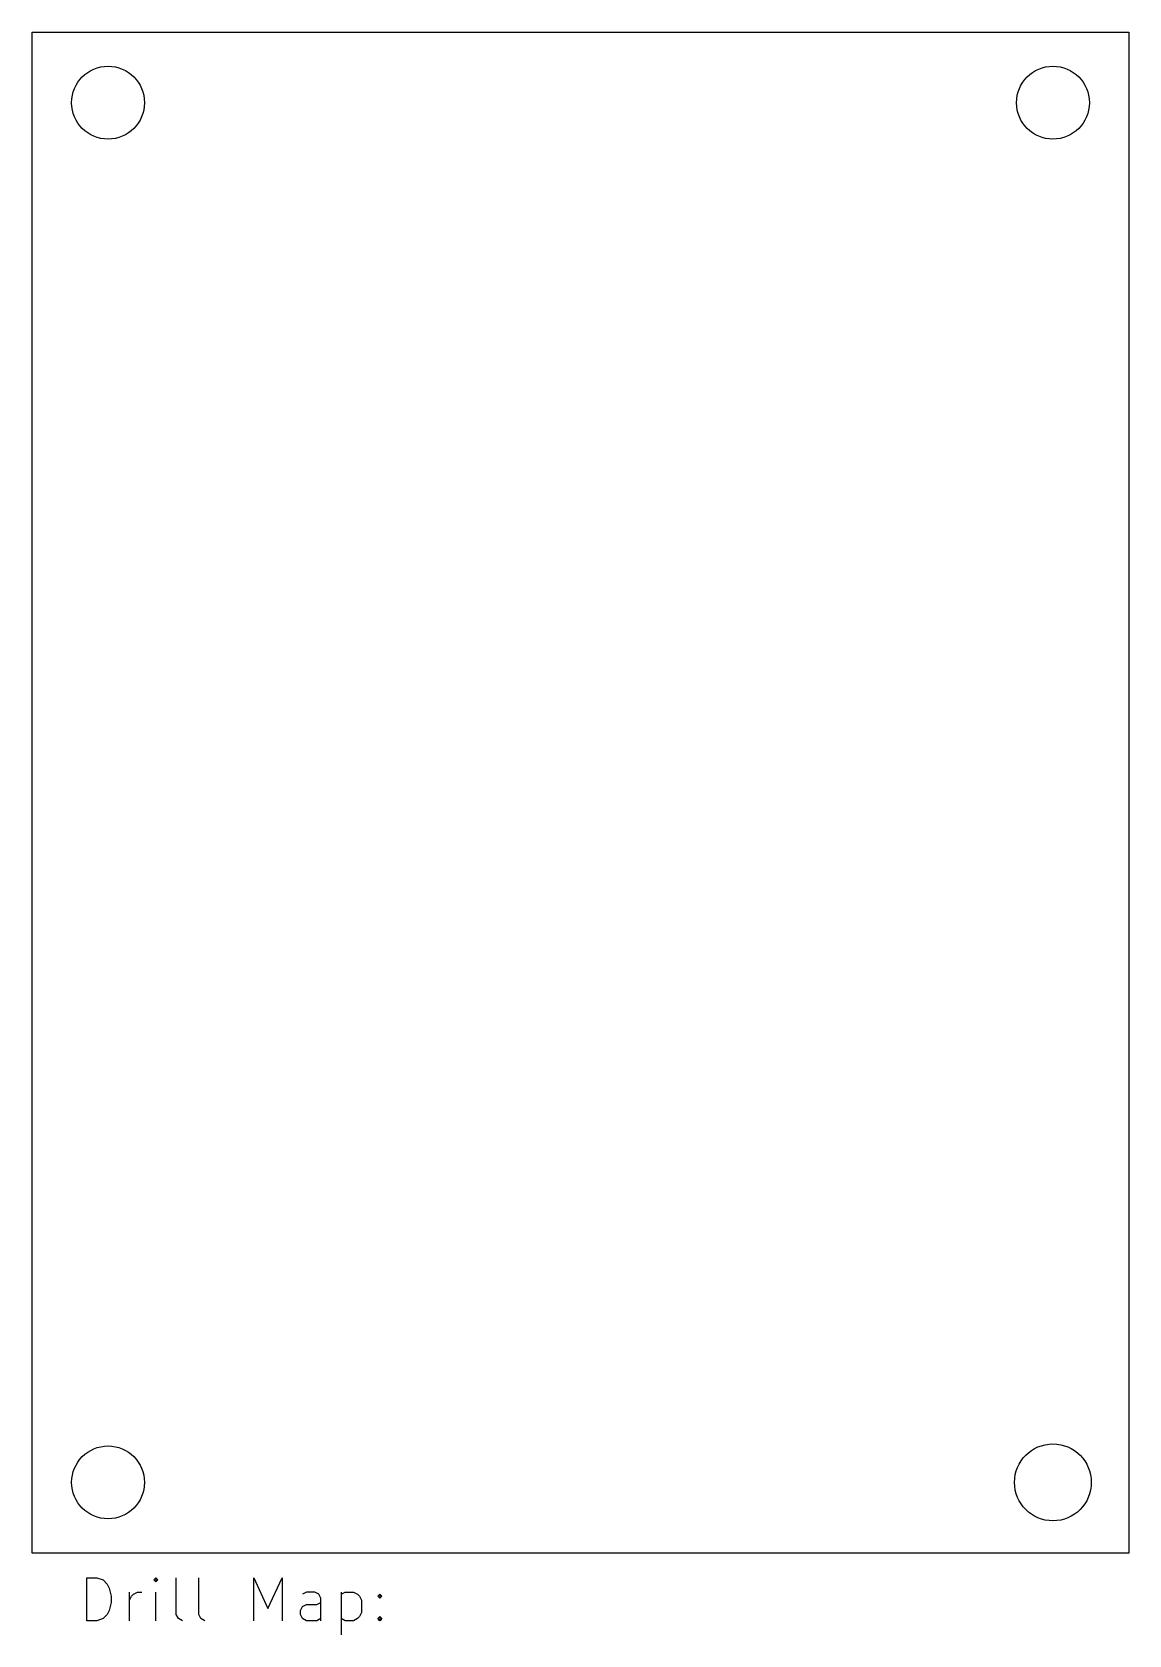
# Model space of a CAD drawing. Extents: x 105.8 to 157.1, y -119.1 to -44.1.
import ezdxf

# ---------------------------------------------------------------- set-up
doc = ezdxf.new("R2010")
doc.units = 0
doc.layers.add('BLACK', color=7, linetype='CONTINUOUS')

msp = doc.modelspace()

# ---------------------------------------------------------------- linework, layer by layer
at = {"layer": 'BLACK', "linetype": 'CONTINUOUS'}
for p, q in [((105.79, -44.132), (157.098, -44.132)), ((105.79, -115.252), (105.79, -44.132)), ((157.098, -44.132), (157.098, -115.252)), ((157.098, -115.252), (105.79, -115.252)), ((108.347768, -118.416838), (108.347768, -116.416838)), ((108.347768, -116.416838), (108.823958, -116.416838)), ((108.823958, -116.416838), (109.109673, -116.512076)), ((109.109673, -116.512076), (109.300149, -116.702552)), ((109.300149, -116.702552), (109.395387, -116.893028)), ((109.395387, -116.893028), (109.490625, -117.27398)), ((111.585863, -116.416838), (111.490625, -116.512076)), ((111.490625, -116.512076), (111.585863, -116.607314)), ((111.681101, -116.512076), (111.585863, -116.416838)), ((111.585863, -116.416838), (111.585863, -116.607314)), ((111.585863, -116.607314), (111.681101, -116.512076)), ((112.538244, -118.131123), (112.538244, -116.416838)), ((113.585863, -118.131123), (113.585863, -116.416838)), ((116.157292, -118.416838), (116.157292, -116.416838)), ((116.157292, -116.416838), (116.823959, -117.845409)), ((116.823959, -117.845409), (117.490625, -116.416838)), ((117.490625, -116.416838), (117.490625, -118.416838)), ((109.490625, -117.559695), (109.395387, -117.940647)), ((109.490625, -117.27398), (109.490625, -117.559695)), ((110.347768, -118.416838), (110.347768, -117.083504)), ((110.347768, -117.464457), (110.443006, -117.27398)), ((110.443006, -117.27398), (110.538244, -117.178742)), ((110.538244, -117.178742), (110.72872, -117.083504)), ((110.72872, -117.083504), (110.919197, -117.083504)), ((111.585863, -118.416838), (111.585863, -117.083504)), ((118.633482, -117.083504), (118.443006, -117.178742)), ((118.443006, -117.750171), (118.633482, -117.654933)), ((119.014435, -117.083504), (118.633482, -117.083504)), ((118.633482, -117.654933), (119.109673, -117.654933)), ((119.204911, -117.178742), (119.014435, -117.083504)), ((119.109673, -117.654933), (119.300149, -117.559695)), ((119.300149, -117.369219), (119.204911, -117.178742)), ((119.300149, -118.416838), (119.300149, -117.369219)), ((120.25253, -117.083504), (120.25253, -119.083504)), ((120.25253, -117.178742), (120.443006, -117.083504)), ((120.443006, -117.083504), (120.823959, -117.083504)), ((120.823959, -117.083504), (121.014435, -117.178742)), ((121.014435, -117.178742), (121.109673, -117.27398)), ((121.109673, -117.27398), (121.204911, -117.464457)), ((121.204911, -117.464457), (121.204911, -118.035885)), ((121.966816, -117.27398), (122.062054, -117.178742)), ((122.062054, -117.369219), (121.966816, -117.27398)), ((122.062054, -117.178742), (122.157292, -117.27398)), ((122.062054, -117.178742), (122.062054, -117.369219)), ((122.157292, -117.27398), (122.062054, -117.369219)), ((108.823958, -118.416838), (108.347768, -118.416838)), ((109.109673, -118.3216), (108.823958, -118.416838)), ((109.300149, -118.131123), (109.109673, -118.3216)), ((109.395387, -117.940647), (109.300149, -118.131123)), ((112.633482, -118.3216), (112.538244, -118.131123)), ((112.823958, -118.416838), (112.633482, -118.3216)), ((113.681101, -118.3216), (113.585863, -118.131123)), ((113.871577, -118.416838), (113.681101, -118.3216)), ((118.347768, -117.940647), (118.443006, -117.750171)), ((118.347768, -118.131123), (118.347768, -117.940647)), ((118.443006, -118.3216), (118.347768, -118.131123)), ((118.633482, -118.416838), (118.443006, -118.3216)), ((119.109673, -118.416838), (118.633482, -118.416838)), ((119.300149, -118.3216), (119.109673, -118.416838)), ((120.443006, -118.416838), (120.25253, -118.3216)), ((120.823959, -118.416838), (120.443006, -118.416838)), ((121.014435, -118.3216), (120.823959, -118.416838)), ((121.109673, -118.226361), (121.014435, -118.3216)), ((121.204911, -118.035885), (121.109673, -118.226361)), ((121.966816, -118.3216), (122.062054, -118.226361)), ((122.062054, -118.416838), (121.966816, -118.3216)), ((122.062054, -118.226361), (122.157292, -118.3216)), ((122.062054, -118.226361), (122.062054, -118.416838)), ((122.157292, -118.3216), (122.062054, -118.416838))]:
    msp.add_line(p, q, dxfattribs=at)
at = {"layer": 'BLACK'}
for centre, radius in [((109.346, -47.434), 1.703884), ((153.542, -47.434), 1.703884), ((153.542, -111.95), 1.796051), ((109.346, -111.95), 1.703884)]:
    msp.add_circle(centre, radius, dxfattribs=at)

doc.saveas('drawing.dxf')
